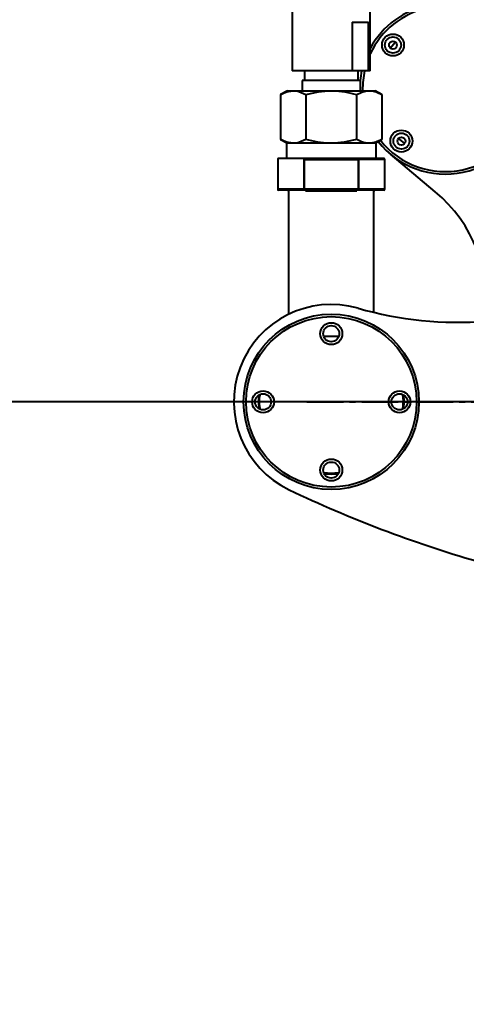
# Model space of a CAD drawing. Header units: millimetres. Extents: x 415 to 2018, y 500 to 823.
# Drawn here: x 1652.11 to 1661.29, y 717.14 to 737.15 of the extents above; entities that cross this region are included whole.
import ezdxf

# ---------------------------------------------------------------- set-up
doc = ezdxf.new("R2010")
doc.units = ezdxf.units.MM
doc.header["$PDSIZE"] = -1
doc.linetypes.add('CENTER2', pattern=[1.125, 0.75, -0.125, 0.125, -0.125])
doc.layers.get('Defpoints').update_dxf_attribs({"lineweight": 18})
doc.dimstyles.new('ISO-25', dxfattribs={"dimtxt": 2.5, "dimasz": 2.5, "dimexe": 1.25, "dimexo": 0.625, "dimtad": 1, "dimtoh": 1, "dimlfac": 10, "dimtxsty": 'Standard', "dimcen": 2.5, "dimadec": 0, "dimazin": 0, "dimtfac": 1, "dimtmove": 0, "dimatfit": 3, "dimfxl": 1, "dimarcsym": 0})

# ---------------------------------------------------------------- blocks, each defined once
blk = doc.blocks.new('*U25')
at = {"color": 0, "linetype": 'CENTER2'}
blk.add_line((-10.5, 0), (-1.4, 0), dxfattribs=at)
blk = doc.blocks.new('*D83')
at = {"color": 0, "lineweight": -2}
for p, q in [((1660.389, 779.295), (1641.185, 779.295)), ((1642.435, 731.795), (1642.435, 776.795)), ((1657.389, 729.295), (1641.185, 729.295))]:
    blk.add_line(p, q, dxfattribs=at)
at = {"color": 0}
for points in [[(1642.018, 776.795), (1642.852, 776.795), (1642.435, 779.295)], [(1642.018, 731.795), (1642.852, 731.795), (1642.435, 729.295)]]:
    blk.add_solid(points, dxfattribs=at)
at = {"layer": 'Defpoints', "color": 0}
for p in [(1642.435, 779.295), (1661.014, 779.295), (1658.014, 729.295)]:
    blk.add_point(p, dxfattribs=at)
at = {"color": 0, "insert": (1640.56, 754.295), "char_height": 2.5, "attachment_point": 5, "rotation": 90}
blk.add_mtext('500', dxfattribs=at)
blk = doc.blocks.new('*D85')
at = {"color": 0, "lineweight": -2}
for p, q in [((1678.389, 729.295), (1641.225, 729.295)), ((1642.475, 693.545), (1642.475, 726.795)), ((1654.889, 691.045), (1641.225, 691.045))]:
    blk.add_line(p, q, dxfattribs=at)
at = {"color": 0}
for points in [[(1642.058, 726.795), (1642.892, 726.795), (1642.475, 729.295)], [(1642.058, 693.545), (1642.892, 693.545), (1642.475, 691.045)]]:
    blk.add_solid(points, dxfattribs=at)
at = {"layer": 'Defpoints', "color": 0}
for p in [(1642.475, 729.295), (1679.014, 729.295), (1655.514, 691.045)]:
    blk.add_point(p, dxfattribs=at)
at = {"color": 0, "insert": (1640.6, 710.17), "char_height": 2.5, "attachment_point": 5, "rotation": 90}
blk.add_mtext('382', dxfattribs=at)
blk = doc.blocks.new('*D90')
at = {"color": 0, "lineweight": -2}
for p, q in [((1668.514, 779.12), (1668.514, 801.704)), ((1646.322, 774.796), (1636.772, 794.376))]:
    blk.add_line(p, q, dxfattribs=at)
blk.add_arc((1668.514, 729.295), 71.16, 92.01304, 113.98696, dxfattribs=at)
at = {"color": 0}
for points in [[(1666.007, 800.827), (1666.022, 799.994), (1668.514, 800.454)], [(1639.762, 793.931), (1639.41, 794.687), (1637.32, 793.253)]]:
    blk.add_solid(points, dxfattribs=at)
at = {"layer": 'Defpoints', "color": 0}
for p in [(1657.791, 799.642), (1668.514, 778.495), (1646.595, 774.235), (1668.514, 732.279), (1668.514, 729.295)]:
    blk.add_point(p, dxfattribs=at)
at = {"color": 0, "insert": (1652.085, 800.457), "char_height": 2.5, "attachment_point": 5, "rotation": 13}
blk.add_mtext('26°', dxfattribs=at)

msp = doc.modelspace()

# ---------------------------------------------------------------- linework, layer by layer
at = {"color": 161, "linetype": 'Continuous', "lineweight": 25, "true_color": 0x67adff}
for p, q in [((1657.714, 772.4948), (1657.714, 736.0948)), ((1659.314, 736.0948), (1659.314, 772.4948)), ((1658.9414, 737.0948), (1659.2792, 737.0948)), ((1658.9414, 737.0948), (1658.9414, 736.0948)), ((1659.2792, 736.0948), (1659.2792, 737.0948)), ((1658.9414, 736.0948), (1657.714, 736.0948)), ((1657.964, 736.0948), (1657.964, 735.8948)), ((1659.2792, 736.0948), (1658.9414, 736.0948)), ((1659.064, 735.8948), (1659.064, 736.0948)), ((1659.314, 736.0948), (1659.2792, 736.0948)), ((1657.914, 735.8948), (1657.914, 735.6848)), ((1658.15, 735.8948), (1657.914, 735.8948)), ((1659.114, 735.8948), (1658.15, 735.8948)), ((1659.114, 735.6848), (1659.114, 735.8948)), ((1657.614, 735.6848), (1657.4748, 735.6044)), ((1657.4748, 735.6044), (1657.4748, 734.6852)), ((1657.614, 735.6848), (1657.7346, 735.6848)), ((1657.7346, 735.6848), (1658.514, 735.6848)), ((1657.9944, 735.6044), (1657.9944, 734.6852)), ((1658.514, 735.6848), (1659.2935, 735.6848)), ((1659.0337, 735.6044), (1659.0337, 734.6852)), ((1659.2935, 735.6848), (1659.414, 735.6848)), ((1659.5533, 735.6044), (1659.414, 735.6848)), ((1659.5533, 735.6044), (1659.5533, 734.6852)), ((1657.4748, 734.6852), (1657.614, 734.6048)), ((1657.5957, 734.6048), (1657.5957, 734.2948)), ((1659.4324, 734.6048), (1657.5957, 734.6048)), ((1659.414, 734.6048), (1659.5533, 734.6852)), ((1659.4324, 734.2948), (1659.4324, 734.6048)), ((1657.965, 734.2948), (1657.965, 734.2748)), ((1659.0631, 734.2948), (1657.965, 734.2948)), ((1659.0631, 734.2748), (1659.0631, 734.2948)), ((1660.6481, 733.6107), (1659.7287, 734.3821)), ((1657.414, 734.2748), (1657.414, 733.6648)), ((1657.9597, 734.2748), (1657.9548, 734.2748)), ((1657.9548, 733.6648), (1657.9548, 734.2748)), ((1657.965, 734.2748), (1657.9597, 734.2748)), ((1657.965, 734.2748), (1659.0631, 734.2748)), ((1657.965, 733.6648), (1657.965, 734.2748)), ((1659.0684, 734.2748), (1659.0631, 734.2748)), ((1659.0631, 734.2748), (1659.0631, 733.6648)), ((1659.0733, 734.2748), (1659.0684, 734.2748)), ((1659.0733, 734.2748), (1659.0733, 733.6648)), ((1659.614, 734.2748), (1659.0733, 734.2748)), ((1659.614, 733.6648), (1659.614, 734.2748)), ((1657.9548, 733.6648), (1657.414, 733.6648)), ((1657.639, 733.6248), (1657.639, 731.0932)), ((1657.9548, 733.6648), (1657.9597, 733.6648)), ((1657.9597, 733.6648), (1657.965, 733.6648)), ((1657.965, 733.6648), (1657.965, 733.6448)), ((1659.0631, 733.6648), (1657.965, 733.6648)), ((1659.0631, 733.6448), (1657.965, 733.6448)), ((1659.0411, 733.6248), (1657.983, 733.6248)), ((1659.0631, 733.6448), (1659.0631, 733.6648)), ((1659.0684, 733.6648), (1659.0631, 733.6648)), ((1659.0733, 733.6648), (1659.0684, 733.6648)), ((1659.614, 733.6648), (1659.0733, 733.6648)), ((1659.389, 731.1327), (1659.389, 733.6248)), ((1658.6676, 730.6343), (1658.3605, 730.6343))]:
    msp.add_line(p, q, dxfattribs=at)
at = {"color": 161, "linetype": 'Continuous', "lineweight": 25, "true_color": 0x67adff, "flags": 128}
for points in [[(1659.8355, 736.6837), (1659.8276, 736.6752), (1659.7304, 736.5584)], [(1659.1121, 735.8948), (1659.1177, 735.9442), (1659.1436, 736.0948)], [(1659.1948, 736.0948), (1659.1587, 735.8536), (1659.154, 735.6848)], [(1659.8926, 734.7046), (1659.9054, 734.6927), (1660.0179, 734.5995)], [(1657.9548, 734.2748), (1657.955, 734.2787), (1657.9556, 734.2825), (1657.9565, 734.2859), (1657.9578, 734.2889), (1657.9593, 734.2914), (1657.9611, 734.2933), (1657.963, 734.2944), (1657.965, 734.2948)], [(1659.0631, 734.2948), (1659.0651, 734.2944), (1659.067, 734.2933), (1659.0688, 734.2914), (1659.0703, 734.2889), (1659.0716, 734.2859), (1659.0725, 734.2825), (1659.0731, 734.2787), (1659.0733, 734.2748)], [(1657.965, 733.6448), (1657.963, 733.6452), (1657.9611, 733.6463), (1657.9593, 733.6482), (1657.9578, 733.6507), (1657.9565, 733.6537), (1657.9556, 733.6571), (1657.955, 733.6609), (1657.9548, 733.6648)], [(1659.0733, 733.6648), (1659.0731, 733.6609), (1659.0725, 733.6571), (1659.0716, 733.6537), (1659.0703, 733.6507), (1659.0688, 733.6482), (1659.067, 733.6463), (1659.0651, 733.6452), (1659.0631, 733.6448)], [(1657.0327, 729.1513), (1657.0258, 729.3047), (1657.0327, 729.4383)], [(1659.9954, 729.4383), (1660.0023, 729.3047), (1659.9954, 729.1513)], [(1658.6576, 727.8134), (1658.514, 727.8065), (1658.3705, 727.8134)]]:
    msp.add_lwpolyline(points, dxfattribs=at)
at = {"color": 161, "linetype": 'Continuous', "lineweight": 25, "true_color": 0x67adff}
for centre, radius in [((1659.7811, 736.6226), 0.225), ((1659.7811, 736.6226), 0.165), ((1659.7811, 736.6226), 0.0818), ((1659.9537, 734.6502), 0.225), ((1659.9537, 734.6502), 0.165), ((1659.9537, 734.6502), 0.0818), ((1658.514, 729.2948), 1.8), ((1658.514, 729.2948), 1.75), ((1658.514, 730.6948), 0.225), ((1658.514, 730.6948), 0.165), ((1657.114, 729.2948), 0.225), ((1659.914, 729.2948), 0.225), ((1657.114, 729.2948), 0.165), ((1659.914, 729.2948), 0.165), ((1658.514, 727.8948), 0.225), ((1658.514, 727.8948), 0.165)]:
    msp.add_circle(centre, radius, dxfattribs=at)
for centre, radius, start, end in [((1660.8536, 735.7227), 1.75, 50, 151.61174), ((1660.8536, 735.7227), 1.7, 50, 154.90704), ((1660.8536, 735.7227), 1.75, 218.15801, 50), ((1660.8536, 735.7227), 1.7, 218.39966, 50), ((1657.434, 734.2748), 0.02, 90, 180), ((1659.594, 734.2748), 0.02, 0, 90), ((1657.434, 733.6648), 0.02, 180, 270), ((1657.619, 733.6248), 0.02, 0, 90), ((1659.409, 733.6248), 0.02, 90, 180), ((1659.594, 733.6648), 0.02, 270, 0), ((1658.7197, 731.3125), 3, 353.08712, 50), ((1658.514, 729.2948), 2, 74.05759, 244.44446), ((1661.1234, 738.4294), 7.5, 254.05759, 274.3931), ((1668.4359, 750.0447), 25, 244.44446, 253.92622)]:
    msp.add_arc(centre, radius, start, end, dxfattribs=at)
for points, knots in [([(1657.4748, 735.6044), (1657.4937, 735.615), (1657.5784, 735.6623), (1657.6663, 735.675), (1657.7346, 735.6848)], [0, 0, 0, 0, 0.2237152, 1, 1, 1, 1]), ([(1657.7346, 735.6848), (1657.7559, 735.6838), (1657.8438, 735.6798), (1657.9295, 735.6369), (1657.9944, 735.6044)], [0, 0, 0, 0, 0.2418528, 1, 1, 1, 1]), ([(1657.9944, 735.6044), (1658.0788, 735.6269), (1658.2491, 735.6722), (1658.4252, 735.6806), (1658.514, 735.6848)], [0, 0, 0, 0, 0.4954586, 1, 1, 1, 1]), ([(1658.514, 735.6848), (1658.5264, 735.6847), (1658.6196, 735.684), (1658.7955, 735.6664), (1658.9538, 735.6252), (1659.0337, 735.6044)], [0, 0, 0, 0, 0.0700904, 0.5307835, 1, 1, 1, 1]), ([(1659.0337, 735.6044), (1659.0759, 735.6269), (1659.161, 735.6722), (1659.2491, 735.6806), (1659.2935, 735.6848)], [0, 0, 0, 0, 0.4954585, 1, 1, 1, 1]), ([(1659.2935, 735.6848), (1659.2996, 735.6847), (1659.3463, 735.684), (1659.4342, 735.6664), (1659.5133, 735.6252), (1659.5533, 735.6044)], [0, 0, 0, 0, 0.0700897, 0.5307838, 1, 1, 1, 1]), ([(1657.7346, 734.6048), (1657.6663, 734.6146), (1657.5784, 734.6273), (1657.4937, 734.6746), (1657.4748, 734.6852)], [0, 0, 0, 0, 0.7762848, 1, 1, 1, 1]), ([(1657.9944, 734.6852), (1657.9295, 734.6527), (1657.8438, 734.6098), (1657.7559, 734.6058), (1657.7346, 734.6048)], [0, 0, 0, 0, 0.7581472, 1, 1, 1, 1]), ([(1658.514, 734.6048), (1658.5017, 734.6049), (1658.4085, 734.6056), (1658.2326, 734.6232), (1658.0743, 734.6644), (1657.9944, 734.6852)], [0, 0, 0, 0, 0.070089, 0.5307835, 1, 1, 1, 1]), ([(1659.0337, 734.6852), (1658.9493, 734.6627), (1658.779, 734.6174), (1658.6029, 734.609), (1658.514, 734.6048)], [0, 0, 0, 0, 0.4954586, 1, 1, 1, 1]), ([(1659.2935, 734.6048), (1659.2873, 734.6049), (1659.2407, 734.6056), (1659.1527, 734.6232), (1659.0736, 734.6644), (1659.0337, 734.6852)], [0, 0, 0, 0, 0.0700897, 0.5307837, 1, 1, 1, 1]), ([(1659.5533, 734.6852), (1659.5111, 734.6627), (1659.4259, 734.6174), (1659.3379, 734.609), (1659.2935, 734.6048)], [0, 0, 0, 0, 0.4954584, 1, 1, 1, 1]), ([(1657.965, 734.2948), (1657.8893, 734.2948), (1657.7354, 734.2948), (1657.5665, 734.2948), (1657.4546, 734.2948), (1657.4408, 734.2948), (1657.434, 734.2948)], [0, 0, 0, 0, 0.2457482, 0.5, 0.7542519, 1, 1, 1, 1]), ([(1659.594, 734.2948), (1659.5873, 734.2948), (1659.5735, 734.2948), (1659.4616, 734.2948), (1659.2927, 734.2948), (1659.1388, 734.2948), (1659.0631, 734.2948)], [0, 0, 0, 0, 0.2457481, 0.5, 0.7542523, 1, 1, 1, 1]), ([(1657.965, 733.6448), (1657.8893, 733.6448), (1657.7354, 733.6448), (1657.5665, 733.6448), (1657.4546, 733.6448), (1657.4408, 733.6448), (1657.434, 733.6448)], [0, 0, 0, 0, 0.2457482, 0.5, 0.7542519, 1, 1, 1, 1]), ([(1659.594, 733.6448), (1659.5873, 733.6448), (1659.5735, 733.6448), (1659.4616, 733.6448), (1659.2927, 733.6448), (1659.1388, 733.6448), (1659.0631, 733.6448)], [0, 0, 0, 0, 0.2457481, 0.5, 0.7542523, 1, 1, 1, 1]), ([(1657.0555, 729.1414), (1657.0529, 729.1579), (1657.0373, 729.2547), (1657.0369, 729.3592), (1657.0526, 729.4433), (1657.0533, 729.4475)], [0, 0, 0, 0, 0.16356899, 0.95882216, 1, 1, 1, 1]), ([(1659.9752, 729.4452), (1659.9758, 729.4418), (1659.9913, 729.3585), (1659.9908, 729.2553), (1659.9754, 729.1591), (1659.9728, 729.1432)], [0, 0, 0, 0, 0.0339902, 0.8400445, 1, 1, 1, 1]), ([(1658.667, 727.8373), (1658.616, 727.8312), (1658.5142, 727.819), (1658.4123, 727.8312), (1658.3615, 727.8373)], [0, 0, 0, 0, 0.5007178, 1, 1, 1, 1])]:
    msp.add_open_spline(points, degree=3, knots=knots, dxfattribs=at)

# ---------------------------------------------------------------- block references
at = {"linetype": 'CENTER2'}
msp.add_blockref('*U25', (1668.514, 729.2948), dxfattribs=at)

# ---------------------------------------------------------------- dimensions: what is measured, and where the dimension line sits
dim = msp.add_angular_dim_2l(base=(1657.7913, 799.6418), line1=((1668.514, 732.2787), (1668.514, 778.4948)), line2=((1668.514, 729.2948), (1646.5955, 774.2345)), dimstyle='ISO-25')
dim.commit()
dim.dimension.update_dxf_attribs({"geometry": '*D90', "text_midpoint": (1652.0849, 800.4575)})
dim = msp.add_linear_dim(base=(1642.4351, 779.2948), p1=(1658.014, 729.2948), p2=(1661.014, 779.2948), angle=90, dimstyle='ISO-25')
dim.commit()
dim.dimension.update_dxf_attribs({"geometry": '*D83', "text_midpoint": (1640.5601, 754.2948)})
dim = msp.add_linear_dim(base=(1642.4749, 729.2948), p1=(1655.514, 691.0448), p2=(1679.014, 729.2948), angle=90, text='382', dimstyle='ISO-25')
dim.commit()
dim.dimension.update_dxf_attribs({"geometry": '*D85', "text_midpoint": (1640.5999, 710.1698)})

doc.saveas('drawing.dxf')
